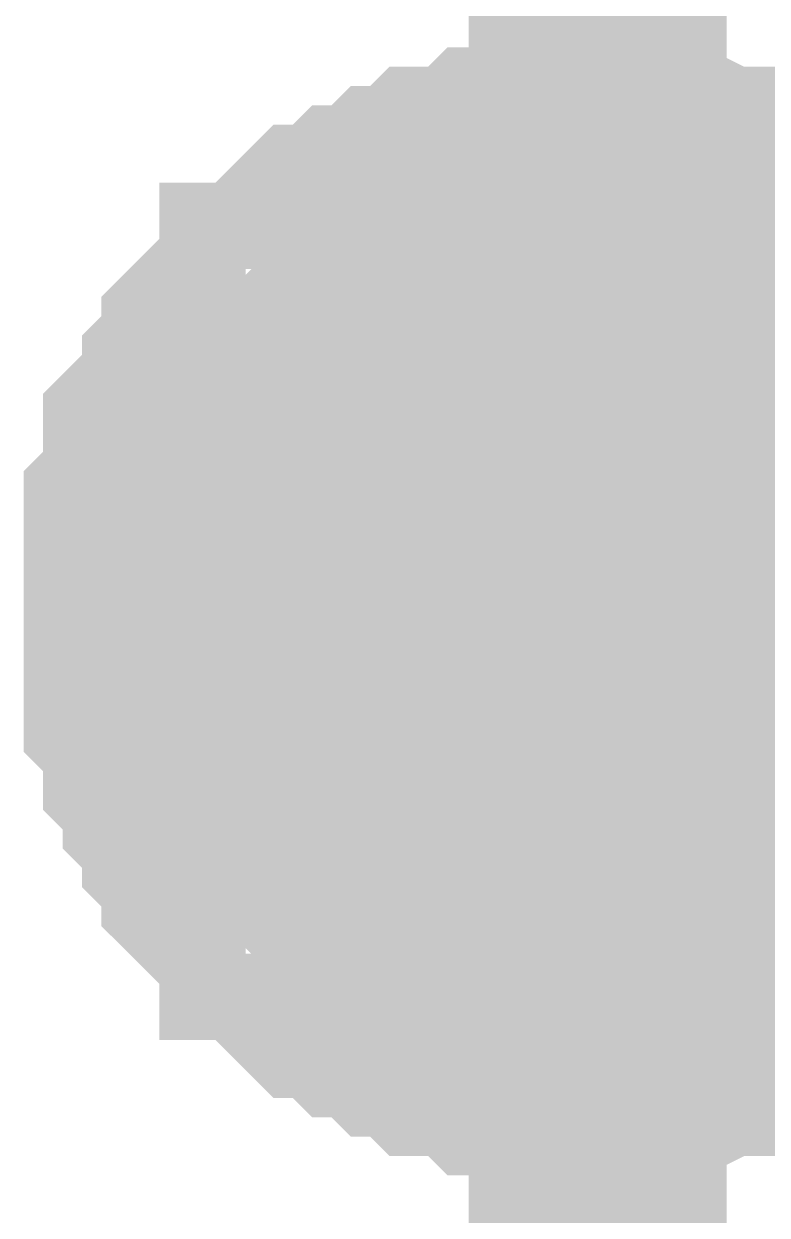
# Model space of a CAD drawing. Header units: inches. Extents: x 0 to 22.3, y 0 to 15.7.
# Drawn here: x 18.2742 to 18.3082, y 13.6714 to 13.7259 of the extents above; entities that cross this region are included whole.
import ezdxf

# ---------------------------------------------------------------- set-up
doc = ezdxf.new("R2010")
doc.units = ezdxf.units.IN
doc.header["$MEASUREMENT"] = 0
doc.layers.add('Sheet', color=255, linetype='Continuous')

msp = doc.modelspace()

# ---------------------------------------------------------------- linework, layer by layer
at = {"layer": 'Sheet'}
for points in [[(18.400329, 13.398925, 0.0118, 0.0118, 0), (18.300428, 13.398925, 0.0118, 0.0118, 0), (18.300428, 13.699488, 0.0118, 0.0118, 0), (18.300428, 13.799381, 0.0118, 0.0118, 0)], [(18.280094, 13.699488, 0.0118, 0.0118, 0), (18.280094, 13.700372, 0.0118, 0.0118, 0), (18.280094, 13.701256, 0.0118, 0.0118, 0), (18.280094, 13.70214, 0.0118, 0.0118, 0), (18.280094, 13.703024, 0.0118, 0.0118, 0), (18.280978, 13.703908, 0.0118, 0.0118, 0), (18.280978, 13.704792, 0.0118, 0.0118, 0), (18.280978, 13.70656, 0.0118, 0.0118, 0), (18.281863, 13.707444, 0.0118, 0.0118, 0), (18.281863, 13.707444, 0.0118, 0.0118, 0), (18.282747, 13.708328, 0.0118, 0.0118, 0), (18.282747, 13.709212, 0.0118, 0.0118, 0), (18.283631, 13.710096, 0.0118, 0.0118, 0), (18.283631, 13.71098, 0.0118, 0.0118, 0), (18.284515, 13.711864, 0.0118, 0.0118, 0), (18.285399, 13.712748, 0.0118, 0.0118, 0), (18.286283, 13.712748, 0.0118, 0.0118, 0), (18.286283, 13.713632, 0.0118, 0.0118, 0), (18.287167, 13.714516, 0.0118, 0.0118, 0), (18.288051, 13.7154, 0.0118, 0.0118, 0), (18.288935, 13.7154, 0.0118, 0.0118, 0), (18.289819, 13.716284, 0.0118, 0.0118, 0), (18.290703, 13.716284, 0.0118, 0.0118, 0), (18.291587, 13.717168, 0.0118, 0.0118, 0), (18.292471, 13.717168, 0.0118, 0.0118, 0), (18.293356, 13.718052, 0.0118, 0.0118, 0), (18.29424, 13.718052, 0.0118, 0.0118, 0), (18.295124, 13.718052, 0.0118, 0.0118, 0), (18.296008, 13.718936, 0.0118, 0.0118, 0), (18.296892, 13.718936, 0.0118, 0.0118, 0), (18.29866, 13.718936, 0.0118, 0.0118, 0), (18.299544, 13.718936, 0.0118, 0.0118, 0), (18.300428, 13.718936, 0.0118, 0.0118, 0)], [(18.280094, 13.699488, 0.0118, 0.0118, 0), (18.280094, 13.700372, 0.0118, 0.0118, 0), (18.280094, 13.701256, 0.0118, 0.0118, 0), (18.280094, 13.70214, 0.0118, 0.0118, 0), (18.280094, 13.703024, 0.0118, 0.0118, 0), (18.280978, 13.703908, 0.0118, 0.0118, 0), (18.280978, 13.704792, 0.0118, 0.0118, 0), (18.280978, 13.70656, 0.0118, 0.0118, 0), (18.281863, 13.707444, 0.0118, 0.0118, 0), (18.281863, 13.707444, 0.0118, 0.0118, 0), (18.282747, 13.708328, 0.0118, 0.0118, 0), (18.282747, 13.709212, 0.0118, 0.0118, 0), (18.283631, 13.710096, 0.0118, 0.0118, 0), (18.283631, 13.71098, 0.0118, 0.0118, 0), (18.284515, 13.711864, 0.0118, 0.0118, 0), (18.285399, 13.712748, 0.0118, 0.0118, 0), (18.286283, 13.712748, 0.0118, 0.0118, 0), (18.286283, 13.713632, 0.0118, 0.0118, 0), (18.287167, 13.714516, 0.0118, 0.0118, 0), (18.288051, 13.7154, 0.0118, 0.0118, 0), (18.288935, 13.7154, 0.0118, 0.0118, 0), (18.289819, 13.716284, 0.0118, 0.0118, 0), (18.290703, 13.716284, 0.0118, 0.0118, 0), (18.291587, 13.717168, 0.0118, 0.0118, 0), (18.292471, 13.717168, 0.0118, 0.0118, 0), (18.293356, 13.718052, 0.0118, 0.0118, 0), (18.29424, 13.718052, 0.0118, 0.0118, 0), (18.295124, 13.718052, 0.0118, 0.0118, 0), (18.296008, 13.718936, 0.0118, 0.0118, 0), (18.296892, 13.718936, 0.0118, 0.0118, 0), (18.29866, 13.718936, 0.0118, 0.0118, 0), (18.299544, 13.718936, 0.0118, 0.0118, 0), (18.300428, 13.718936, 0.0118, 0.0118, 0)], [(18.280094, 13.699488, 0.0118, 0.0118, 0), (18.280094, 13.700372, 0.0118, 0.0118, 0), (18.280094, 13.701256, 0.0118, 0.0118, 0), (18.280094, 13.70214, 0.0118, 0.0118, 0), (18.280094, 13.703024, 0.0118, 0.0118, 0), (18.280978, 13.703908, 0.0118, 0.0118, 0), (18.280978, 13.704792, 0.0118, 0.0118, 0), (18.280978, 13.70656, 0.0118, 0.0118, 0), (18.281863, 13.707444, 0.0118, 0.0118, 0), (18.281863, 13.707444, 0.0118, 0.0118, 0), (18.282747, 13.708328, 0.0118, 0.0118, 0), (18.282747, 13.709212, 0.0118, 0.0118, 0), (18.283631, 13.710096, 0.0118, 0.0118, 0), (18.283631, 13.71098, 0.0118, 0.0118, 0), (18.284515, 13.711864, 0.0118, 0.0118, 0), (18.285399, 13.712748, 0.0118, 0.0118, 0), (18.286283, 13.712748, 0.0118, 0.0118, 0), (18.286283, 13.713632, 0.0118, 0.0118, 0), (18.287167, 13.714516, 0.0118, 0.0118, 0), (18.288051, 13.7154, 0.0118, 0.0118, 0), (18.288935, 13.7154, 0.0118, 0.0118, 0), (18.289819, 13.716284, 0.0118, 0.0118, 0), (18.290703, 13.716284, 0.0118, 0.0118, 0), (18.291587, 13.717168, 0.0118, 0.0118, 0), (18.292471, 13.717168, 0.0118, 0.0118, 0), (18.293356, 13.718052, 0.0118, 0.0118, 0), (18.29424, 13.718052, 0.0118, 0.0118, 0), (18.295124, 13.718052, 0.0118, 0.0118, 0), (18.296008, 13.718936, 0.0118, 0.0118, 0), (18.296892, 13.718936, 0.0118, 0.0118, 0), (18.29866, 13.718936, 0.0118, 0.0118, 0), (18.299544, 13.718936, 0.0118, 0.0118, 0), (18.300428, 13.718936, 0.0118, 0.0118, 0)], [(18.280094, 13.699488, 0.0118, 0.0118, 0), (18.280094, 13.700372, 0.0118, 0.0118, 0), (18.280094, 13.701256, 0.0118, 0.0118, 0), (18.280094, 13.70214, 0.0118, 0.0118, 0), (18.280094, 13.703024, 0.0118, 0.0118, 0), (18.280978, 13.703908, 0.0118, 0.0118, 0), (18.280978, 13.704792, 0.0118, 0.0118, 0), (18.280978, 13.70656, 0.0118, 0.0118, 0), (18.281863, 13.707444, 0.0118, 0.0118, 0), (18.281863, 13.707444, 0.0118, 0.0118, 0), (18.282747, 13.708328, 0.0118, 0.0118, 0), (18.282747, 13.709212, 0.0118, 0.0118, 0), (18.283631, 13.710096, 0.0118, 0.0118, 0), (18.283631, 13.71098, 0.0118, 0.0118, 0), (18.284515, 13.711864, 0.0118, 0.0118, 0), (18.285399, 13.712748, 0.0118, 0.0118, 0), (18.286283, 13.712748, 0.0118, 0.0118, 0), (18.286283, 13.713632, 0.0118, 0.0118, 0), (18.287167, 13.714516, 0.0118, 0.0118, 0), (18.288051, 13.7154, 0.0118, 0.0118, 0), (18.288935, 13.7154, 0.0118, 0.0118, 0), (18.289819, 13.716284, 0.0118, 0.0118, 0), (18.290703, 13.716284, 0.0118, 0.0118, 0), (18.291587, 13.717168, 0.0118, 0.0118, 0), (18.292471, 13.717168, 0.0118, 0.0118, 0), (18.293356, 13.718052, 0.0118, 0.0118, 0), (18.29424, 13.718052, 0.0118, 0.0118, 0), (18.295124, 13.718052, 0.0118, 0.0118, 0), (18.296008, 13.718936, 0.0118, 0.0118, 0), (18.296892, 13.718936, 0.0118, 0.0118, 0), (18.29866, 13.718936, 0.0118, 0.0118, 0), (18.299544, 13.718936, 0.0118, 0.0118, 0), (18.300428, 13.718936, 0.0118, 0.0118, 0)], [(18.300428, 13.718936, 0.0118, 0.0118, 0), (18.300428, 13.718936, 0.0118, 0.0118, 0)], [(18.300428, 13.718936, 0.0118, 0.0118, 0), (18.301312, 13.718936, 0.0118, 0.0118, 0), (18.302196, 13.718936, 0.0118, 0.0118, 0), (18.30308, 13.718936, 0.0118, 0.0118, 0), (18.303964, 13.718936, 0.0118, 0.0118, 0), (18.305733, 13.718052, 0.0118, 0.0118, 0), (18.306617, 13.718052, 0.0118, 0.0118, 0), (18.307501, 13.718052, 0.0118, 0.0118, 0), (18.308385, 13.717168, 0.0118, 0.0118, 0), (18.309269, 13.717168, 0.0118, 0.0118, 0), (18.310153, 13.716284, 0.0118, 0.0118, 0), (18.311037, 13.716284, 0.0118, 0.0118, 0), (18.311921, 13.7154, 0.0118, 0.0118, 0), (18.311921, 13.7154, 0.0118, 0.0118, 0), (18.312805, 13.714516, 0.0118, 0.0118, 0), (18.313689, 13.713632, 0.0118, 0.0118, 0), (18.314573, 13.712748, 0.0118, 0.0118, 0)], [(18.300428, 13.718936, 0.0118, 0.0118, 0), (18.300428, 13.718936, 0.0118, 0.0118, 0)], [(18.300428, 13.718936, 0.0118, 0.0118, 0), (18.301312, 13.718936, 0.0118, 0.0118, 0), (18.302196, 13.718936, 0.0118, 0.0118, 0), (18.30308, 13.718936, 0.0118, 0.0118, 0), (18.303964, 13.718936, 0.0118, 0.0118, 0), (18.305733, 13.718052, 0.0118, 0.0118, 0), (18.306617, 13.718052, 0.0118, 0.0118, 0), (18.307501, 13.718052, 0.0118, 0.0118, 0), (18.308385, 13.717168, 0.0118, 0.0118, 0), (18.309269, 13.717168, 0.0118, 0.0118, 0), (18.310153, 13.716284, 0.0118, 0.0118, 0), (18.311037, 13.716284, 0.0118, 0.0118, 0), (18.311921, 13.7154, 0.0118, 0.0118, 0), (18.311921, 13.7154, 0.0118, 0.0118, 0), (18.312805, 13.714516, 0.0118, 0.0118, 0), (18.313689, 13.713632, 0.0118, 0.0118, 0), (18.314573, 13.712748, 0.0118, 0.0118, 0)], [(18.300428, 13.718936, 0.0118, 0.0118, 0), (18.300428, 13.718936, 0.0118, 0.0118, 0)], [(18.300428, 13.718936, 0.0118, 0.0118, 0), (18.301312, 13.718936, 0.0118, 0.0118, 0), (18.302196, 13.718936, 0.0118, 0.0118, 0), (18.30308, 13.718936, 0.0118, 0.0118, 0), (18.303964, 13.718936, 0.0118, 0.0118, 0), (18.305733, 13.718052, 0.0118, 0.0118, 0), (18.306617, 13.718052, 0.0118, 0.0118, 0), (18.307501, 13.718052, 0.0118, 0.0118, 0), (18.308385, 13.717168, 0.0118, 0.0118, 0), (18.309269, 13.717168, 0.0118, 0.0118, 0), (18.310153, 13.716284, 0.0118, 0.0118, 0), (18.311037, 13.716284, 0.0118, 0.0118, 0), (18.311921, 13.7154, 0.0118, 0.0118, 0), (18.311921, 13.7154, 0.0118, 0.0118, 0), (18.312805, 13.714516, 0.0118, 0.0118, 0), (18.313689, 13.713632, 0.0118, 0.0118, 0), (18.314573, 13.712748, 0.0118, 0.0118, 0)], [(18.300428, 13.718936, 0.0118, 0.0118, 0), (18.300428, 13.718936, 0.0118, 0.0118, 0)], [(18.300428, 13.718936, 0.0118, 0.0118, 0), (18.301312, 13.718936, 0.0118, 0.0118, 0), (18.302196, 13.718936, 0.0118, 0.0118, 0), (18.30308, 13.718936, 0.0118, 0.0118, 0), (18.303964, 13.718936, 0.0118, 0.0118, 0), (18.305733, 13.718052, 0.0118, 0.0118, 0), (18.306617, 13.718052, 0.0118, 0.0118, 0), (18.307501, 13.718052, 0.0118, 0.0118, 0), (18.308385, 13.717168, 0.0118, 0.0118, 0), (18.309269, 13.717168, 0.0118, 0.0118, 0), (18.310153, 13.716284, 0.0118, 0.0118, 0), (18.311037, 13.716284, 0.0118, 0.0118, 0), (18.311921, 13.7154, 0.0118, 0.0118, 0), (18.311921, 13.7154, 0.0118, 0.0118, 0), (18.312805, 13.714516, 0.0118, 0.0118, 0), (18.313689, 13.713632, 0.0118, 0.0118, 0), (18.314573, 13.712748, 0.0118, 0.0118, 0)], [(18.280094, 13.699488, 0.0039, 0.0039, 0), (18.280094, 13.700372, 0.0039, 0.0039, 0), (18.280094, 13.701256, 0.0039, 0.0039, 0), (18.280094, 13.70214, 0.0039, 0.0039, 0), (18.280094, 13.703024, 0.0039, 0.0039, 0), (18.280978, 13.703908, 0.0039, 0.0039, 0), (18.280978, 13.704792, 0.0039, 0.0039, 0), (18.280978, 13.70656, 0.0039, 0.0039, 0), (18.281863, 13.707444, 0.0039, 0.0039, 0), (18.281863, 13.707444, 0.0039, 0.0039, 0), (18.282747, 13.708328, 0.0039, 0.0039, 0), (18.282747, 13.709212, 0.0039, 0.0039, 0), (18.283631, 13.710096, 0.0039, 0.0039, 0), (18.283631, 13.71098, 0.0039, 0.0039, 0), (18.284515, 13.711864, 0.0039, 0.0039, 0), (18.285399, 13.712748, 0.0039, 0.0039, 0), (18.286283, 13.712748, 0.0039, 0.0039, 0), (18.286283, 13.713632, 0.0039, 0.0039, 0), (18.287167, 13.714516, 0.0039, 0.0039, 0), (18.288051, 13.7154, 0.0039, 0.0039, 0), (18.288935, 13.7154, 0.0039, 0.0039, 0), (18.289819, 13.716284, 0.0039, 0.0039, 0), (18.290703, 13.716284, 0.0039, 0.0039, 0), (18.291587, 13.717168, 0.0039, 0.0039, 0), (18.292471, 13.717168, 0.0039, 0.0039, 0), (18.293356, 13.718052, 0.0039, 0.0039, 0), (18.29424, 13.718052, 0.0039, 0.0039, 0), (18.295124, 13.718052, 0.0039, 0.0039, 0), (18.296008, 13.718936, 0.0039, 0.0039, 0), (18.296892, 13.718936, 0.0039, 0.0039, 0), (18.29866, 13.718936, 0.0039, 0.0039, 0), (18.299544, 13.718936, 0.0039, 0.0039, 0), (18.300428, 13.718936, 0.0039, 0.0039, 0)], [(18.280094, 13.699488, 0.0039, 0.0039, 0), (18.280094, 13.700372, 0.0039, 0.0039, 0), (18.280094, 13.701256, 0.0039, 0.0039, 0), (18.280094, 13.70214, 0.0039, 0.0039, 0), (18.280094, 13.703024, 0.0039, 0.0039, 0), (18.280978, 13.703908, 0.0039, 0.0039, 0), (18.280978, 13.704792, 0.0039, 0.0039, 0), (18.280978, 13.70656, 0.0039, 0.0039, 0), (18.281863, 13.707444, 0.0039, 0.0039, 0), (18.281863, 13.707444, 0.0039, 0.0039, 0), (18.282747, 13.708328, 0.0039, 0.0039, 0), (18.282747, 13.709212, 0.0039, 0.0039, 0), (18.283631, 13.710096, 0.0039, 0.0039, 0), (18.283631, 13.71098, 0.0039, 0.0039, 0), (18.284515, 13.711864, 0.0039, 0.0039, 0), (18.285399, 13.712748, 0.0039, 0.0039, 0), (18.286283, 13.712748, 0.0039, 0.0039, 0), (18.286283, 13.713632, 0.0039, 0.0039, 0), (18.287167, 13.714516, 0.0039, 0.0039, 0), (18.288051, 13.7154, 0.0039, 0.0039, 0), (18.288935, 13.7154, 0.0039, 0.0039, 0), (18.289819, 13.716284, 0.0039, 0.0039, 0), (18.290703, 13.716284, 0.0039, 0.0039, 0), (18.291587, 13.717168, 0.0039, 0.0039, 0), (18.292471, 13.717168, 0.0039, 0.0039, 0), (18.293356, 13.718052, 0.0039, 0.0039, 0), (18.29424, 13.718052, 0.0039, 0.0039, 0), (18.295124, 13.718052, 0.0039, 0.0039, 0), (18.296008, 13.718936, 0.0039, 0.0039, 0), (18.296892, 13.718936, 0.0039, 0.0039, 0), (18.29866, 13.718936, 0.0039, 0.0039, 0), (18.299544, 13.718936, 0.0039, 0.0039, 0), (18.300428, 13.718936, 0.0039, 0.0039, 0)], [(18.280094, 13.699488, 0.0039, 0.0039, 0), (18.280094, 13.700372, 0.0039, 0.0039, 0), (18.280094, 13.701256, 0.0039, 0.0039, 0), (18.280094, 13.70214, 0.0039, 0.0039, 0), (18.280094, 13.703024, 0.0039, 0.0039, 0), (18.280978, 13.703908, 0.0039, 0.0039, 0), (18.280978, 13.704792, 0.0039, 0.0039, 0), (18.280978, 13.70656, 0.0039, 0.0039, 0), (18.281863, 13.707444, 0.0039, 0.0039, 0), (18.281863, 13.707444, 0.0039, 0.0039, 0), (18.282747, 13.708328, 0.0039, 0.0039, 0), (18.282747, 13.709212, 0.0039, 0.0039, 0), (18.283631, 13.710096, 0.0039, 0.0039, 0), (18.283631, 13.71098, 0.0039, 0.0039, 0), (18.284515, 13.711864, 0.0039, 0.0039, 0), (18.285399, 13.712748, 0.0039, 0.0039, 0), (18.286283, 13.712748, 0.0039, 0.0039, 0), (18.286283, 13.713632, 0.0039, 0.0039, 0), (18.287167, 13.714516, 0.0039, 0.0039, 0), (18.288051, 13.7154, 0.0039, 0.0039, 0), (18.288935, 13.7154, 0.0039, 0.0039, 0), (18.289819, 13.716284, 0.0039, 0.0039, 0), (18.290703, 13.716284, 0.0039, 0.0039, 0), (18.291587, 13.717168, 0.0039, 0.0039, 0), (18.292471, 13.717168, 0.0039, 0.0039, 0), (18.293356, 13.718052, 0.0039, 0.0039, 0), (18.29424, 13.718052, 0.0039, 0.0039, 0), (18.295124, 13.718052, 0.0039, 0.0039, 0), (18.296008, 13.718936, 0.0039, 0.0039, 0), (18.296892, 13.718936, 0.0039, 0.0039, 0), (18.29866, 13.718936, 0.0039, 0.0039, 0), (18.299544, 13.718936, 0.0039, 0.0039, 0), (18.300428, 13.718936, 0.0039, 0.0039, 0)], [(18.280094, 13.699488, 0.0039, 0.0039, 0), (18.280094, 13.700372, 0.0039, 0.0039, 0), (18.280094, 13.701256, 0.0039, 0.0039, 0), (18.280094, 13.70214, 0.0039, 0.0039, 0), (18.280094, 13.703024, 0.0039, 0.0039, 0), (18.280978, 13.703908, 0.0039, 0.0039, 0), (18.280978, 13.704792, 0.0039, 0.0039, 0), (18.280978, 13.70656, 0.0039, 0.0039, 0), (18.281863, 13.707444, 0.0039, 0.0039, 0), (18.281863, 13.707444, 0.0039, 0.0039, 0), (18.282747, 13.708328, 0.0039, 0.0039, 0), (18.282747, 13.709212, 0.0039, 0.0039, 0), (18.283631, 13.710096, 0.0039, 0.0039, 0), (18.283631, 13.71098, 0.0039, 0.0039, 0), (18.284515, 13.711864, 0.0039, 0.0039, 0), (18.285399, 13.712748, 0.0039, 0.0039, 0), (18.286283, 13.712748, 0.0039, 0.0039, 0), (18.286283, 13.713632, 0.0039, 0.0039, 0), (18.287167, 13.714516, 0.0039, 0.0039, 0), (18.288051, 13.7154, 0.0039, 0.0039, 0), (18.288935, 13.7154, 0.0039, 0.0039, 0), (18.289819, 13.716284, 0.0039, 0.0039, 0), (18.290703, 13.716284, 0.0039, 0.0039, 0), (18.291587, 13.717168, 0.0039, 0.0039, 0), (18.292471, 13.717168, 0.0039, 0.0039, 0), (18.293356, 13.718052, 0.0039, 0.0039, 0), (18.29424, 13.718052, 0.0039, 0.0039, 0), (18.295124, 13.718052, 0.0039, 0.0039, 0), (18.296008, 13.718936, 0.0039, 0.0039, 0), (18.296892, 13.718936, 0.0039, 0.0039, 0), (18.29866, 13.718936, 0.0039, 0.0039, 0), (18.299544, 13.718936, 0.0039, 0.0039, 0), (18.300428, 13.718936, 0.0039, 0.0039, 0)], [(18.300428, 13.718936, 0.0039, 0.0039, 0), (18.300428, 13.718936, 0.0039, 0.0039, 0)], [(18.300428, 13.718936, 0.0039, 0.0039, 0), (18.301312, 13.718936, 0.0039, 0.0039, 0), (18.302196, 13.718936, 0.0039, 0.0039, 0), (18.30308, 13.718936, 0.0039, 0.0039, 0), (18.303964, 13.718936, 0.0039, 0.0039, 0), (18.305733, 13.718052, 0.0039, 0.0039, 0), (18.306617, 13.718052, 0.0039, 0.0039, 0), (18.307501, 13.718052, 0.0039, 0.0039, 0), (18.308385, 13.717168, 0.0039, 0.0039, 0), (18.309269, 13.717168, 0.0039, 0.0039, 0), (18.310153, 13.716284, 0.0039, 0.0039, 0)], [(18.300428, 13.718936, 0.0039, 0.0039, 0), (18.300428, 13.718936, 0.0039, 0.0039, 0)], [(18.300428, 13.718936, 0.0039, 0.0039, 0), (18.301312, 13.718936, 0.0039, 0.0039, 0), (18.302196, 13.718936, 0.0039, 0.0039, 0), (18.30308, 13.718936, 0.0039, 0.0039, 0), (18.303964, 13.718936, 0.0039, 0.0039, 0), (18.305733, 13.718052, 0.0039, 0.0039, 0), (18.306617, 13.718052, 0.0039, 0.0039, 0), (18.307501, 13.718052, 0.0039, 0.0039, 0), (18.308385, 13.717168, 0.0039, 0.0039, 0), (18.309269, 13.717168, 0.0039, 0.0039, 0), (18.310153, 13.716284, 0.0039, 0.0039, 0)], [(18.300428, 13.718936, 0.0039, 0.0039, 0), (18.300428, 13.718936, 0.0039, 0.0039, 0)], [(18.300428, 13.718936, 0.0039, 0.0039, 0), (18.301312, 13.718936, 0.0039, 0.0039, 0), (18.302196, 13.718936, 0.0039, 0.0039, 0), (18.30308, 13.718936, 0.0039, 0.0039, 0), (18.303964, 13.718936, 0.0039, 0.0039, 0), (18.305733, 13.718052, 0.0039, 0.0039, 0), (18.306617, 13.718052, 0.0039, 0.0039, 0), (18.307501, 13.718052, 0.0039, 0.0039, 0), (18.308385, 13.717168, 0.0039, 0.0039, 0), (18.309269, 13.717168, 0.0039, 0.0039, 0), (18.310153, 13.716284, 0.0039, 0.0039, 0)], [(18.300428, 13.718936, 0.0039, 0.0039, 0), (18.300428, 13.718936, 0.0039, 0.0039, 0)], [(18.300428, 13.718936, 0.0039, 0.0039, 0), (18.301312, 13.718936, 0.0039, 0.0039, 0), (18.302196, 13.718936, 0.0039, 0.0039, 0), (18.30308, 13.718936, 0.0039, 0.0039, 0), (18.303964, 13.718936, 0.0039, 0.0039, 0), (18.305733, 13.718052, 0.0039, 0.0039, 0), (18.306617, 13.718052, 0.0039, 0.0039, 0), (18.307501, 13.718052, 0.0039, 0.0039, 0), (18.308385, 13.717168, 0.0039, 0.0039, 0), (18.309269, 13.717168, 0.0039, 0.0039, 0), (18.310153, 13.716284, 0.0039, 0.0039, 0)], [(18.300428, 13.679155, 0.0118, 0.0118, 0), (18.299544, 13.679155, 0.0118, 0.0118, 0), (18.29866, 13.679155, 0.0118, 0.0118, 0), (18.296892, 13.679155, 0.0118, 0.0118, 0), (18.296008, 13.679155, 0.0118, 0.0118, 0), (18.295124, 13.680039, 0.0118, 0.0118, 0), (18.29424, 13.680039, 0.0118, 0.0118, 0), (18.293356, 13.680039, 0.0118, 0.0118, 0), (18.292471, 13.680923, 0.0118, 0.0118, 0), (18.291587, 13.680923, 0.0118, 0.0118, 0), (18.290703, 13.681807, 0.0118, 0.0118, 0), (18.289819, 13.681807, 0.0118, 0.0118, 0), (18.288935, 13.682691, 0.0118, 0.0118, 0), (18.288051, 13.682691, 0.0118, 0.0118, 0), (18.287167, 13.683575, 0.0118, 0.0118, 0), (18.286283, 13.684459, 0.0118, 0.0118, 0), (18.286283, 13.685343, 0.0118, 0.0118, 0), (18.285399, 13.685343, 0.0118, 0.0118, 0), (18.284515, 13.686227, 0.0118, 0.0118, 0), (18.283631, 13.687111, 0.0118, 0.0118, 0), (18.283631, 13.687995, 0.0118, 0.0118, 0), (18.282747, 13.68888, 0.0118, 0.0118, 0), (18.282747, 13.689764, 0.0118, 0.0118, 0), (18.281863, 13.690648, 0.0118, 0.0118, 0), (18.281863, 13.691532, 0.0118, 0.0118, 0), (18.280978, 13.692416, 0.0118, 0.0118, 0), (18.280978, 13.6933, 0.0118, 0.0118, 0), (18.280978, 13.694184, 0.0118, 0.0118, 0), (18.280094, 13.695068, 0.0118, 0.0118, 0), (18.280094, 13.695952, 0.0118, 0.0118, 0), (18.280094, 13.69772, 0.0118, 0.0118, 0), (18.280094, 13.698604, 0.0118, 0.0118, 0), (18.280094, 13.699488, 0.0118, 0.0118, 0)], [(18.280094, 13.699488, 0.0118, 0.0118, 0), (18.280094, 13.699488, 0.0118, 0.0118, 0)], [(18.300428, 13.679155, 0.0118, 0.0118, 0), (18.299544, 13.679155, 0.0118, 0.0118, 0), (18.29866, 13.679155, 0.0118, 0.0118, 0), (18.296892, 13.679155, 0.0118, 0.0118, 0), (18.296008, 13.679155, 0.0118, 0.0118, 0), (18.295124, 13.680039, 0.0118, 0.0118, 0), (18.29424, 13.680039, 0.0118, 0.0118, 0), (18.293356, 13.680039, 0.0118, 0.0118, 0), (18.292471, 13.680923, 0.0118, 0.0118, 0), (18.291587, 13.680923, 0.0118, 0.0118, 0), (18.290703, 13.681807, 0.0118, 0.0118, 0), (18.289819, 13.681807, 0.0118, 0.0118, 0), (18.288935, 13.682691, 0.0118, 0.0118, 0), (18.288051, 13.682691, 0.0118, 0.0118, 0), (18.287167, 13.683575, 0.0118, 0.0118, 0), (18.286283, 13.684459, 0.0118, 0.0118, 0), (18.286283, 13.685343, 0.0118, 0.0118, 0), (18.285399, 13.685343, 0.0118, 0.0118, 0), (18.284515, 13.686227, 0.0118, 0.0118, 0), (18.283631, 13.687111, 0.0118, 0.0118, 0), (18.283631, 13.687995, 0.0118, 0.0118, 0), (18.282747, 13.68888, 0.0118, 0.0118, 0), (18.282747, 13.689764, 0.0118, 0.0118, 0), (18.281863, 13.690648, 0.0118, 0.0118, 0), (18.281863, 13.691532, 0.0118, 0.0118, 0), (18.280978, 13.692416, 0.0118, 0.0118, 0), (18.280978, 13.6933, 0.0118, 0.0118, 0), (18.280978, 13.694184, 0.0118, 0.0118, 0), (18.280094, 13.695068, 0.0118, 0.0118, 0), (18.280094, 13.695952, 0.0118, 0.0118, 0), (18.280094, 13.69772, 0.0118, 0.0118, 0), (18.280094, 13.698604, 0.0118, 0.0118, 0), (18.280094, 13.699488, 0.0118, 0.0118, 0)], [(18.280094, 13.699488, 0.0118, 0.0118, 0), (18.280094, 13.699488, 0.0118, 0.0118, 0)], [(18.300428, 13.679155, 0.0118, 0.0118, 0), (18.299544, 13.679155, 0.0118, 0.0118, 0), (18.29866, 13.679155, 0.0118, 0.0118, 0), (18.296892, 13.679155, 0.0118, 0.0118, 0), (18.296008, 13.679155, 0.0118, 0.0118, 0), (18.295124, 13.680039, 0.0118, 0.0118, 0), (18.29424, 13.680039, 0.0118, 0.0118, 0), (18.293356, 13.680039, 0.0118, 0.0118, 0), (18.292471, 13.680923, 0.0118, 0.0118, 0), (18.291587, 13.680923, 0.0118, 0.0118, 0), (18.290703, 13.681807, 0.0118, 0.0118, 0), (18.289819, 13.681807, 0.0118, 0.0118, 0), (18.288935, 13.682691, 0.0118, 0.0118, 0), (18.288051, 13.682691, 0.0118, 0.0118, 0), (18.287167, 13.683575, 0.0118, 0.0118, 0), (18.286283, 13.684459, 0.0118, 0.0118, 0), (18.286283, 13.685343, 0.0118, 0.0118, 0), (18.285399, 13.685343, 0.0118, 0.0118, 0), (18.284515, 13.686227, 0.0118, 0.0118, 0), (18.283631, 13.687111, 0.0118, 0.0118, 0), (18.283631, 13.687995, 0.0118, 0.0118, 0), (18.282747, 13.68888, 0.0118, 0.0118, 0), (18.282747, 13.689764, 0.0118, 0.0118, 0), (18.281863, 13.690648, 0.0118, 0.0118, 0), (18.281863, 13.691532, 0.0118, 0.0118, 0), (18.280978, 13.692416, 0.0118, 0.0118, 0), (18.280978, 13.6933, 0.0118, 0.0118, 0), (18.280978, 13.694184, 0.0118, 0.0118, 0), (18.280094, 13.695068, 0.0118, 0.0118, 0), (18.280094, 13.695952, 0.0118, 0.0118, 0), (18.280094, 13.69772, 0.0118, 0.0118, 0), (18.280094, 13.698604, 0.0118, 0.0118, 0), (18.280094, 13.699488, 0.0118, 0.0118, 0)], [(18.280094, 13.699488, 0.0118, 0.0118, 0), (18.280094, 13.699488, 0.0118, 0.0118, 0)], [(18.300428, 13.679155, 0.0118, 0.0118, 0), (18.299544, 13.679155, 0.0118, 0.0118, 0), (18.29866, 13.679155, 0.0118, 0.0118, 0), (18.296892, 13.679155, 0.0118, 0.0118, 0), (18.296008, 13.679155, 0.0118, 0.0118, 0), (18.295124, 13.680039, 0.0118, 0.0118, 0), (18.29424, 13.680039, 0.0118, 0.0118, 0), (18.293356, 13.680039, 0.0118, 0.0118, 0), (18.292471, 13.680923, 0.0118, 0.0118, 0), (18.291587, 13.680923, 0.0118, 0.0118, 0), (18.290703, 13.681807, 0.0118, 0.0118, 0), (18.289819, 13.681807, 0.0118, 0.0118, 0), (18.288935, 13.682691, 0.0118, 0.0118, 0), (18.288051, 13.682691, 0.0118, 0.0118, 0), (18.287167, 13.683575, 0.0118, 0.0118, 0), (18.286283, 13.684459, 0.0118, 0.0118, 0), (18.286283, 13.685343, 0.0118, 0.0118, 0), (18.285399, 13.685343, 0.0118, 0.0118, 0), (18.284515, 13.686227, 0.0118, 0.0118, 0), (18.283631, 13.687111, 0.0118, 0.0118, 0), (18.283631, 13.687995, 0.0118, 0.0118, 0), (18.282747, 13.68888, 0.0118, 0.0118, 0), (18.282747, 13.689764, 0.0118, 0.0118, 0), (18.281863, 13.690648, 0.0118, 0.0118, 0), (18.281863, 13.691532, 0.0118, 0.0118, 0), (18.280978, 13.692416, 0.0118, 0.0118, 0), (18.280978, 13.6933, 0.0118, 0.0118, 0), (18.280978, 13.694184, 0.0118, 0.0118, 0), (18.280094, 13.695068, 0.0118, 0.0118, 0), (18.280094, 13.695952, 0.0118, 0.0118, 0), (18.280094, 13.69772, 0.0118, 0.0118, 0), (18.280094, 13.698604, 0.0118, 0.0118, 0), (18.280094, 13.699488, 0.0118, 0.0118, 0)], [(18.280094, 13.699488, 0.0118, 0.0118, 0), (18.280094, 13.699488, 0.0118, 0.0118, 0)], [(18.300428, 13.699488, 0.0118, 0.0118, 0), (18.400329, 13.699488, 0.0118, 0.0118, 0)], [(18.300428, 13.679155, 0.0039, 0.0039, 0), (18.299544, 13.679155, 0.0039, 0.0039, 0), (18.29866, 13.679155, 0.0039, 0.0039, 0), (18.296892, 13.679155, 0.0039, 0.0039, 0), (18.296008, 13.679155, 0.0039, 0.0039, 0), (18.295124, 13.680039, 0.0039, 0.0039, 0), (18.29424, 13.680039, 0.0039, 0.0039, 0), (18.293356, 13.680039, 0.0039, 0.0039, 0), (18.292471, 13.680923, 0.0039, 0.0039, 0), (18.291587, 13.680923, 0.0039, 0.0039, 0), (18.290703, 13.681807, 0.0039, 0.0039, 0), (18.289819, 13.681807, 0.0039, 0.0039, 0), (18.288935, 13.682691, 0.0039, 0.0039, 0), (18.288051, 13.682691, 0.0039, 0.0039, 0), (18.287167, 13.683575, 0.0039, 0.0039, 0), (18.286283, 13.684459, 0.0039, 0.0039, 0), (18.286283, 13.685343, 0.0039, 0.0039, 0), (18.285399, 13.685343, 0.0039, 0.0039, 0), (18.284515, 13.686227, 0.0039, 0.0039, 0), (18.283631, 13.687111, 0.0039, 0.0039, 0), (18.283631, 13.687995, 0.0039, 0.0039, 0), (18.282747, 13.68888, 0.0039, 0.0039, 0), (18.282747, 13.689764, 0.0039, 0.0039, 0), (18.281863, 13.690648, 0.0039, 0.0039, 0), (18.281863, 13.691532, 0.0039, 0.0039, 0), (18.280978, 13.692416, 0.0039, 0.0039, 0), (18.280978, 13.6933, 0.0039, 0.0039, 0), (18.280978, 13.694184, 0.0039, 0.0039, 0), (18.280094, 13.695068, 0.0039, 0.0039, 0), (18.280094, 13.695952, 0.0039, 0.0039, 0), (18.280094, 13.69772, 0.0039, 0.0039, 0), (18.280094, 13.698604, 0.0039, 0.0039, 0), (18.280094, 13.699488, 0.0039, 0.0039, 0)], [(18.280094, 13.699488, 0.0039, 0.0039, 0), (18.280094, 13.699488, 0.0039, 0.0039, 0)], [(18.300428, 13.679155, 0.0039, 0.0039, 0), (18.299544, 13.679155, 0.0039, 0.0039, 0), (18.29866, 13.679155, 0.0039, 0.0039, 0), (18.296892, 13.679155, 0.0039, 0.0039, 0), (18.296008, 13.679155, 0.0039, 0.0039, 0), (18.295124, 13.680039, 0.0039, 0.0039, 0), (18.29424, 13.680039, 0.0039, 0.0039, 0), (18.293356, 13.680039, 0.0039, 0.0039, 0), (18.292471, 13.680923, 0.0039, 0.0039, 0), (18.291587, 13.680923, 0.0039, 0.0039, 0), (18.290703, 13.681807, 0.0039, 0.0039, 0), (18.289819, 13.681807, 0.0039, 0.0039, 0), (18.288935, 13.682691, 0.0039, 0.0039, 0), (18.288051, 13.682691, 0.0039, 0.0039, 0), (18.287167, 13.683575, 0.0039, 0.0039, 0), (18.286283, 13.684459, 0.0039, 0.0039, 0), (18.286283, 13.685343, 0.0039, 0.0039, 0), (18.285399, 13.685343, 0.0039, 0.0039, 0), (18.284515, 13.686227, 0.0039, 0.0039, 0), (18.283631, 13.687111, 0.0039, 0.0039, 0), (18.283631, 13.687995, 0.0039, 0.0039, 0), (18.282747, 13.68888, 0.0039, 0.0039, 0), (18.282747, 13.689764, 0.0039, 0.0039, 0), (18.281863, 13.690648, 0.0039, 0.0039, 0), (18.281863, 13.691532, 0.0039, 0.0039, 0), (18.280978, 13.692416, 0.0039, 0.0039, 0), (18.280978, 13.6933, 0.0039, 0.0039, 0), (18.280978, 13.694184, 0.0039, 0.0039, 0), (18.280094, 13.695068, 0.0039, 0.0039, 0), (18.280094, 13.695952, 0.0039, 0.0039, 0), (18.280094, 13.69772, 0.0039, 0.0039, 0), (18.280094, 13.698604, 0.0039, 0.0039, 0), (18.280094, 13.699488, 0.0039, 0.0039, 0)], [(18.280094, 13.699488, 0.0039, 0.0039, 0), (18.280094, 13.699488, 0.0039, 0.0039, 0)], [(18.300428, 13.679155, 0.0039, 0.0039, 0), (18.299544, 13.679155, 0.0039, 0.0039, 0), (18.29866, 13.679155, 0.0039, 0.0039, 0), (18.296892, 13.679155, 0.0039, 0.0039, 0), (18.296008, 13.679155, 0.0039, 0.0039, 0), (18.295124, 13.680039, 0.0039, 0.0039, 0), (18.29424, 13.680039, 0.0039, 0.0039, 0), (18.293356, 13.680039, 0.0039, 0.0039, 0), (18.292471, 13.680923, 0.0039, 0.0039, 0), (18.291587, 13.680923, 0.0039, 0.0039, 0), (18.290703, 13.681807, 0.0039, 0.0039, 0), (18.289819, 13.681807, 0.0039, 0.0039, 0), (18.288935, 13.682691, 0.0039, 0.0039, 0), (18.288051, 13.682691, 0.0039, 0.0039, 0), (18.287167, 13.683575, 0.0039, 0.0039, 0), (18.286283, 13.684459, 0.0039, 0.0039, 0), (18.286283, 13.685343, 0.0039, 0.0039, 0), (18.285399, 13.685343, 0.0039, 0.0039, 0), (18.284515, 13.686227, 0.0039, 0.0039, 0), (18.283631, 13.687111, 0.0039, 0.0039, 0), (18.283631, 13.687995, 0.0039, 0.0039, 0), (18.282747, 13.68888, 0.0039, 0.0039, 0), (18.282747, 13.689764, 0.0039, 0.0039, 0), (18.281863, 13.690648, 0.0039, 0.0039, 0), (18.281863, 13.691532, 0.0039, 0.0039, 0), (18.280978, 13.692416, 0.0039, 0.0039, 0), (18.280978, 13.6933, 0.0039, 0.0039, 0), (18.280978, 13.694184, 0.0039, 0.0039, 0), (18.280094, 13.695068, 0.0039, 0.0039, 0), (18.280094, 13.695952, 0.0039, 0.0039, 0), (18.280094, 13.69772, 0.0039, 0.0039, 0), (18.280094, 13.698604, 0.0039, 0.0039, 0), (18.280094, 13.699488, 0.0039, 0.0039, 0)], [(18.280094, 13.699488, 0.0039, 0.0039, 0), (18.280094, 13.699488, 0.0039, 0.0039, 0)], [(18.300428, 13.679155, 0.0039, 0.0039, 0), (18.299544, 13.679155, 0.0039, 0.0039, 0), (18.29866, 13.679155, 0.0039, 0.0039, 0), (18.296892, 13.679155, 0.0039, 0.0039, 0), (18.296008, 13.679155, 0.0039, 0.0039, 0), (18.295124, 13.680039, 0.0039, 0.0039, 0), (18.29424, 13.680039, 0.0039, 0.0039, 0), (18.293356, 13.680039, 0.0039, 0.0039, 0), (18.292471, 13.680923, 0.0039, 0.0039, 0), (18.291587, 13.680923, 0.0039, 0.0039, 0), (18.290703, 13.681807, 0.0039, 0.0039, 0), (18.289819, 13.681807, 0.0039, 0.0039, 0), (18.288935, 13.682691, 0.0039, 0.0039, 0), (18.288051, 13.682691, 0.0039, 0.0039, 0), (18.287167, 13.683575, 0.0039, 0.0039, 0), (18.286283, 13.684459, 0.0039, 0.0039, 0), (18.286283, 13.685343, 0.0039, 0.0039, 0), (18.285399, 13.685343, 0.0039, 0.0039, 0), (18.284515, 13.686227, 0.0039, 0.0039, 0), (18.283631, 13.687111, 0.0039, 0.0039, 0), (18.283631, 13.687995, 0.0039, 0.0039, 0), (18.282747, 13.68888, 0.0039, 0.0039, 0), (18.282747, 13.689764, 0.0039, 0.0039, 0), (18.281863, 13.690648, 0.0039, 0.0039, 0), (18.281863, 13.691532, 0.0039, 0.0039, 0), (18.280978, 13.692416, 0.0039, 0.0039, 0), (18.280978, 13.6933, 0.0039, 0.0039, 0), (18.280978, 13.694184, 0.0039, 0.0039, 0), (18.280094, 13.695068, 0.0039, 0.0039, 0), (18.280094, 13.695952, 0.0039, 0.0039, 0), (18.280094, 13.69772, 0.0039, 0.0039, 0), (18.280094, 13.698604, 0.0039, 0.0039, 0), (18.280094, 13.699488, 0.0039, 0.0039, 0)], [(18.280094, 13.699488, 0.0039, 0.0039, 0), (18.280094, 13.699488, 0.0039, 0.0039, 0)], [(18.314573, 13.685343, 0.0118, 0.0118, 0), (18.313689, 13.684459, 0.0118, 0.0118, 0), (18.312805, 13.683575, 0.0118, 0.0118, 0), (18.311921, 13.682691, 0.0118, 0.0118, 0), (18.311921, 13.682691, 0.0118, 0.0118, 0), (18.311037, 13.681807, 0.0118, 0.0118, 0), (18.310153, 13.681807, 0.0118, 0.0118, 0), (18.309269, 13.680923, 0.0118, 0.0118, 0), (18.308385, 13.680923, 0.0118, 0.0118, 0), (18.307501, 13.680039, 0.0118, 0.0118, 0), (18.306617, 13.680039, 0.0118, 0.0118, 0), (18.305733, 13.680039, 0.0118, 0.0118, 0), (18.303964, 13.679155, 0.0118, 0.0118, 0), (18.30308, 13.679155, 0.0118, 0.0118, 0), (18.302196, 13.679155, 0.0118, 0.0118, 0), (18.301312, 13.679155, 0.0118, 0.0118, 0), (18.300428, 13.679155, 0.0118, 0.0118, 0)], [(18.314573, 13.685343, 0.0118, 0.0118, 0), (18.313689, 13.684459, 0.0118, 0.0118, 0), (18.312805, 13.683575, 0.0118, 0.0118, 0), (18.311921, 13.682691, 0.0118, 0.0118, 0), (18.311921, 13.682691, 0.0118, 0.0118, 0), (18.311037, 13.681807, 0.0118, 0.0118, 0), (18.310153, 13.681807, 0.0118, 0.0118, 0), (18.309269, 13.680923, 0.0118, 0.0118, 0), (18.308385, 13.680923, 0.0118, 0.0118, 0), (18.307501, 13.680039, 0.0118, 0.0118, 0), (18.306617, 13.680039, 0.0118, 0.0118, 0), (18.305733, 13.680039, 0.0118, 0.0118, 0), (18.303964, 13.679155, 0.0118, 0.0118, 0), (18.30308, 13.679155, 0.0118, 0.0118, 0), (18.302196, 13.679155, 0.0118, 0.0118, 0), (18.301312, 13.679155, 0.0118, 0.0118, 0), (18.300428, 13.679155, 0.0118, 0.0118, 0)], [(18.314573, 13.685343, 0.0118, 0.0118, 0), (18.313689, 13.684459, 0.0118, 0.0118, 0), (18.312805, 13.683575, 0.0118, 0.0118, 0), (18.311921, 13.682691, 0.0118, 0.0118, 0), (18.311921, 13.682691, 0.0118, 0.0118, 0), (18.311037, 13.681807, 0.0118, 0.0118, 0), (18.310153, 13.681807, 0.0118, 0.0118, 0), (18.309269, 13.680923, 0.0118, 0.0118, 0), (18.308385, 13.680923, 0.0118, 0.0118, 0), (18.307501, 13.680039, 0.0118, 0.0118, 0), (18.306617, 13.680039, 0.0118, 0.0118, 0), (18.305733, 13.680039, 0.0118, 0.0118, 0), (18.303964, 13.679155, 0.0118, 0.0118, 0), (18.30308, 13.679155, 0.0118, 0.0118, 0), (18.302196, 13.679155, 0.0118, 0.0118, 0), (18.301312, 13.679155, 0.0118, 0.0118, 0), (18.300428, 13.679155, 0.0118, 0.0118, 0)], [(18.314573, 13.685343, 0.0118, 0.0118, 0), (18.313689, 13.684459, 0.0118, 0.0118, 0), (18.312805, 13.683575, 0.0118, 0.0118, 0), (18.311921, 13.682691, 0.0118, 0.0118, 0), (18.311921, 13.682691, 0.0118, 0.0118, 0), (18.311037, 13.681807, 0.0118, 0.0118, 0), (18.310153, 13.681807, 0.0118, 0.0118, 0), (18.309269, 13.680923, 0.0118, 0.0118, 0), (18.308385, 13.680923, 0.0118, 0.0118, 0), (18.307501, 13.680039, 0.0118, 0.0118, 0), (18.306617, 13.680039, 0.0118, 0.0118, 0), (18.305733, 13.680039, 0.0118, 0.0118, 0), (18.303964, 13.679155, 0.0118, 0.0118, 0), (18.30308, 13.679155, 0.0118, 0.0118, 0), (18.302196, 13.679155, 0.0118, 0.0118, 0), (18.301312, 13.679155, 0.0118, 0.0118, 0), (18.300428, 13.679155, 0.0118, 0.0118, 0)], [(18.310153, 13.681807, 0.0039, 0.0039, 0), (18.309269, 13.680923, 0.0039, 0.0039, 0), (18.308385, 13.680923, 0.0039, 0.0039, 0), (18.307501, 13.680039, 0.0039, 0.0039, 0), (18.306617, 13.680039, 0.0039, 0.0039, 0), (18.305733, 13.680039, 0.0039, 0.0039, 0), (18.303964, 13.679155, 0.0039, 0.0039, 0), (18.30308, 13.679155, 0.0039, 0.0039, 0), (18.302196, 13.679155, 0.0039, 0.0039, 0), (18.301312, 13.679155, 0.0039, 0.0039, 0), (18.300428, 13.679155, 0.0039, 0.0039, 0)], [(18.310153, 13.681807, 0.0039, 0.0039, 0), (18.309269, 13.680923, 0.0039, 0.0039, 0), (18.308385, 13.680923, 0.0039, 0.0039, 0), (18.307501, 13.680039, 0.0039, 0.0039, 0), (18.306617, 13.680039, 0.0039, 0.0039, 0), (18.305733, 13.680039, 0.0039, 0.0039, 0), (18.303964, 13.679155, 0.0039, 0.0039, 0), (18.30308, 13.679155, 0.0039, 0.0039, 0), (18.302196, 13.679155, 0.0039, 0.0039, 0), (18.301312, 13.679155, 0.0039, 0.0039, 0), (18.300428, 13.679155, 0.0039, 0.0039, 0)], [(18.310153, 13.681807, 0.0039, 0.0039, 0), (18.309269, 13.680923, 0.0039, 0.0039, 0), (18.308385, 13.680923, 0.0039, 0.0039, 0), (18.307501, 13.680039, 0.0039, 0.0039, 0), (18.306617, 13.680039, 0.0039, 0.0039, 0), (18.305733, 13.680039, 0.0039, 0.0039, 0), (18.303964, 13.679155, 0.0039, 0.0039, 0), (18.30308, 13.679155, 0.0039, 0.0039, 0), (18.302196, 13.679155, 0.0039, 0.0039, 0), (18.301312, 13.679155, 0.0039, 0.0039, 0), (18.300428, 13.679155, 0.0039, 0.0039, 0)], [(18.310153, 13.681807, 0.0039, 0.0039, 0), (18.309269, 13.680923, 0.0039, 0.0039, 0), (18.308385, 13.680923, 0.0039, 0.0039, 0), (18.307501, 13.680039, 0.0039, 0.0039, 0), (18.306617, 13.680039, 0.0039, 0.0039, 0), (18.305733, 13.680039, 0.0039, 0.0039, 0), (18.303964, 13.679155, 0.0039, 0.0039, 0), (18.30308, 13.679155, 0.0039, 0.0039, 0), (18.302196, 13.679155, 0.0039, 0.0039, 0), (18.301312, 13.679155, 0.0039, 0.0039, 0), (18.300428, 13.679155, 0.0039, 0.0039, 0)]]:
    msp.add_lwpolyline(points, format="xyseb", dxfattribs=at)
msp.add_lwpolyline([(18.29, 13.7, 0.02, 0.02, 1), (18.31, 13.7, 0.02, 0.02, 1)], format="xyseb", close=True, dxfattribs=at)

doc.saveas('drawing.dxf')
